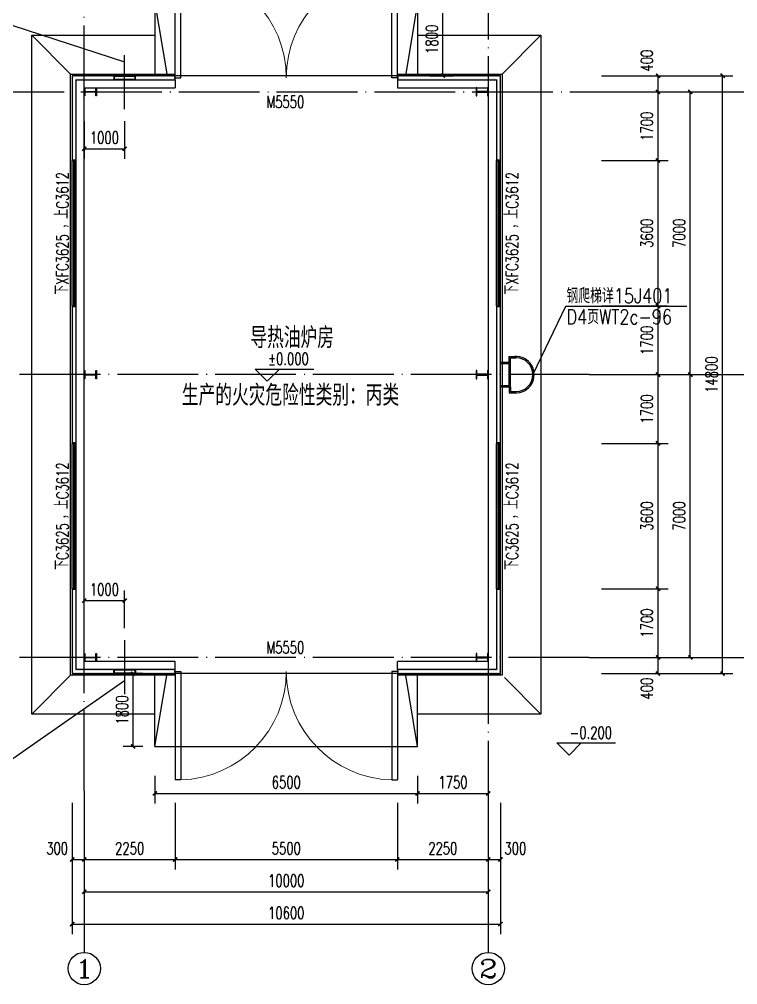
# Model space of a CAD drawing. Extents: x 4678611 to 4812712, y -485691 to -238224.
# Drawn here: x 4721558 to 4739337, y -397832 to -373936 of the extents above; entities that cross this region are included whole.
import ezdxf
from ezdxf.enums import TextEntityAlignment as Align

# ---------------------------------------------------------------- set-up
doc = ezdxf.new("R2010")
doc.units = 0
doc.header["$LTSCALE"] = 1000
doc.header["$MEASUREMENT"] = 0
doc.linetypes.add('DOTE', pattern=[2.42, 2, -0.2, 0.02, -0.2])
doc.layers.get('0').update_dxf_attribs({"linetype": 'CONTINUOUS'})
doc.layers.get('Defpoints').update_dxf_attribs({"linetype": 'CONTINUOUS'})
doc.layers.add('_0', color=7, linetype='CONTINUOUS', lineweight=25)
for name, color, linetype in [('AXIS', 3, 'CONTINUOUS'), ('AXIS_TEXT', 7, 'CONTINUOUS'), ('DIM_ELEV', 3, 'CONTINUOUS'), ('DOTE', 252, 'CONTINUOUS'), ('Prof', 2, 'CONTINUOUS'), ('PUB_DIM', 3, 'CONTINUOUS'), ('PUB_TEXT', 7, 'CONTINUOUS'), ('PUB_WALL', 9, 'CONTINUOUS'), ('STAIR', 5, 'CONTINUOUS'), ('WALL-MOVE', 6, 'CONTINUOUS'), ('WINDOW', 4, 'CONTINUOUS'), ('WINDOW_TEXT', 7, 'CONTINUOUS')]:
    doc.layers.add(name, color=color, linetype=linetype)
doc.styles.add('_HZTXT', font='txt.shx', dxfattribs={"width": 0.8, "bigfont": 'HZTXT.shx'})
doc.styles.add('_TCH_AXIS', font='COMPLEX', dxfattribs={"bigfont": 'GBCBIG'})
doc.styles.add('_TCH_DIM', font='SIMPLEX', dxfattribs={"bigfont": 'GBCBIG'})
doc.styles.add('_TCH_DIM_T3', font='SIMPLEX', dxfattribs={"width": 0.705882, "bigfont": 'GBCBIG'})
doc.styles.add('_TCH_WINDOW', font='SIMPLEX', dxfattribs={"height": 3.5, "bigfont": 'GBCBIG'})
doc.styles.add('COMPLEX', font='COMPLEX')
doc.dimstyles.new('_TCH_ARCH&&100', dxfattribs={"dimtxt": 297.5, "dimasz": 100, "dimexe": 250, "dimexo": 300, "dimgap": 126.25, "dimtad": 1, "dimdec": 0, "dimzin": 0, "dimdsep": 46, "dimtxsty": '_TCH_DIM_T3', "dimblk": 'ARCHTICK', "dimcen": 0.09, "dimclrt": 7, "dimazin": 2, "dimtfac": 1, "dimtdec": 0, "dimtix": 1, "dimtmove": 2, "dimatfit": 3, "dimfxl": 0, "dimtolj": 1, "dimtzin": 0, "dimarcsym": 0})

# ---------------------------------------------------------------- blocks, each defined once
blk = doc.blocks.new('_ArchTick')
at = {"color": 0, "linetype": 'ByBlock', "const_width": 0.4}
blk.add_lwpolyline([(-0.5, -0.5), (0.5, 0.5)], dxfattribs=at)
blk = doc.blocks.new('*D24')
at = {"layer": 'Defpoints', "color": 0}
for p in [(4724165, -388324), (4723165, -389306), (4724165, -389306)]:
    blk.add_point(p, dxfattribs=at)
at = {"layer": 'PUB_DIM', "color": 0, "lineweight": -2}
for p, q in [((4723165, -389006), (4723165, -388074)), ((4724165, -389006), (4724165, -388074)), ((4723165, -388324), (4724165, -388324))]:
    blk.add_line(p, q, dxfattribs=at)
at = {"layer": 'PUB_DIM', "color": 0, "lineweight": -2, "xscale": 100, "yscale": 100, "zscale": 100, "rotation": 180}
blk.add_blockref('_ArchTick', (4723165, -388324), dxfattribs=at)
at = {"layer": 'PUB_DIM', "color": 0, "lineweight": -2, "xscale": 100, "yscale": 100, "zscale": 100}
blk.add_blockref('_ArchTick', (4724165, -388324), dxfattribs=at)
at = {"layer": 'PUB_DIM', "color": 7, "insert": (4723665, -388049), "char_height": 297.5, "attachment_point": 5, "style": '_TCH_DIM_T3'}
blk.add_mtext('\\A1;1000', dxfattribs=at)
blk = doc.blocks.new('*D25')
at = {"layer": 'Defpoints', "color": 0}
for p in [(4723165, -376158), (4724165, -376158), (4724165, -377140)]:
    blk.add_point(p, dxfattribs=at)
at = {"layer": 'PUB_DIM', "color": 0, "lineweight": -2}
for p, q in [((4723165, -376458), (4723165, -377390)), ((4724165, -376458), (4724165, -377390)), ((4723165, -377140), (4724165, -377140))]:
    blk.add_line(p, q, dxfattribs=at)
at = {"layer": 'PUB_DIM', "color": 0, "lineweight": -2, "xscale": 100, "yscale": 100, "zscale": 100, "rotation": 180}
blk.add_blockref('_ArchTick', (4723165, -377140), dxfattribs=at)
at = {"layer": 'PUB_DIM', "color": 0, "lineweight": -2, "xscale": 100, "yscale": 100, "zscale": 100}
blk.add_blockref('_ArchTick', (4724165, -377140), dxfattribs=at)
at = {"layer": 'PUB_DIM', "color": 7, "insert": (4723665, -376865), "char_height": 297.5, "attachment_point": 5, "style": '_TCH_DIM_T3'}
blk.add_mtext('\\A1;1000', dxfattribs=at)
blk = doc.blocks.new('*D56')
at = {"layer": 'Defpoints', "color": 0}
for p in [(4724915, -392363), (4731415, -392363), (4731415, -393098)]:
    blk.add_point(p, dxfattribs=at)
at = {"layer": 'PUB_DIM', "color": 0, "lineweight": -2}
for p, q in [((4724915, -392663), (4724915, -393348)), ((4731415, -392663), (4731415, -393348)), ((4724915, -393098), (4731415, -393098))]:
    blk.add_line(p, q, dxfattribs=at)
at = {"layer": 'PUB_DIM', "color": 0, "lineweight": -2, "xscale": 100, "yscale": 100, "zscale": 100, "rotation": 180}
blk.add_blockref('_ArchTick', (4724915, -393098), dxfattribs=at)
at = {"layer": 'PUB_DIM', "color": 0, "lineweight": -2, "xscale": 100, "yscale": 100, "zscale": 100}
blk.add_blockref('_ArchTick', (4731415, -393098), dxfattribs=at)
at = {"layer": 'PUB_DIM', "color": 7, "insert": (4728165, -392823), "char_height": 297.5, "attachment_point": 5, "style": '_TCH_DIM_T3'}
blk.add_mtext('\\A1;6500', dxfattribs=at)
blk = doc.blocks.new('*D57')
at = {"layer": 'Defpoints', "color": 0}
for p in [(4731415, -392363), (4733165, -392363), (4733165, -393098)]:
    blk.add_point(p, dxfattribs=at)
at = {"layer": 'PUB_DIM', "color": 0, "lineweight": -2}
for p, q in [((4731415, -392663), (4731415, -393348)), ((4733165, -392663), (4733165, -393348)), ((4731415, -393098), (4733165, -393098))]:
    blk.add_line(p, q, dxfattribs=at)
at = {"layer": 'PUB_DIM', "color": 0, "lineweight": -2, "xscale": 100, "yscale": 100, "zscale": 100, "rotation": 180}
blk.add_blockref('_ArchTick', (4731415, -393098), dxfattribs=at)
at = {"layer": 'PUB_DIM', "color": 0, "lineweight": -2, "xscale": 100, "yscale": 100, "zscale": 100}
blk.add_blockref('_ArchTick', (4733165, -393098), dxfattribs=at)
at = {"layer": 'PUB_DIM', "color": 7, "insert": (4732290, -392823), "char_height": 297.5, "attachment_point": 5, "style": '_TCH_DIM_T3'}
blk.add_mtext('\\A1;1750', dxfattribs=at)
blk = doc.blocks.new('*D58')
at = {"layer": 'Defpoints', "color": 0}
for p in [(4724375, -390132), (4724915, -390132), (4724915, -391932)]:
    blk.add_point(p, dxfattribs=at)
at = {"layer": 'PUB_DIM', "color": 0, "lineweight": -2}
for p, q in [((4724615, -390132), (4724125, -390132)), ((4724375, -391932), (4724375, -390132)), ((4724615, -391932), (4724125, -391932))]:
    blk.add_line(p, q, dxfattribs=at)
at = {"layer": 'PUB_DIM', "color": 0, "lineweight": -2, "xscale": 100, "yscale": 100, "zscale": 100}
for p, rotation in [((4724375, -390132), 90), ((4724375, -391932), 270)]:
    blk.add_blockref('_ArchTick', p, dxfattribs=dict(at, rotation=rotation))
at = {"layer": 'PUB_DIM', "color": 7, "insert": (4724100, -391032), "char_height": 297.5, "attachment_point": 5, "rotation": 90, "style": '_TCH_DIM_T3'}
blk.add_mtext('\\A1;1800', dxfattribs=at)
blk = doc.blocks.new('*D61')
at = {"layer": 'Defpoints', "color": 0}
for p in [(4731415, -373532), (4732041, -373532), (4731415, -375332)]:
    blk.add_point(p, dxfattribs=at)
at = {"layer": 'PUB_DIM', "color": 0, "lineweight": -2}
for p, q in [((4731715, -373532), (4732291, -373532)), ((4732041, -375332), (4732041, -373532)), ((4731715, -375332), (4732291, -375332))]:
    blk.add_line(p, q, dxfattribs=at)
at = {"layer": 'PUB_DIM', "color": 0, "lineweight": -2, "xscale": 100, "yscale": 100, "zscale": 100}
for p, rotation in [((4732041, -373532), 90), ((4732041, -375332), 270)]:
    blk.add_blockref('_ArchTick', p, dxfattribs=dict(at, rotation=rotation))
at = {"layer": 'PUB_DIM', "color": 7, "insert": (4731766, -374432), "char_height": 297.5, "attachment_point": 5, "rotation": 90, "style": '_TCH_DIM_T3'}
blk.add_mtext('\\A1;1800', dxfattribs=at)
blk = doc.blocks.new('*D67')
at = {"layer": 'Defpoints', "color": 0}
for p in [(4733165, -393032), (4733465, -393032), (4733465, -394732)]:
    blk.add_point(p, dxfattribs=at)
at = {"layer": 'PUB_DIM', "color": 0, "lineweight": -2}
for p, q in [((4733165, -393332), (4733165, -394982)), ((4733465, -393332), (4733465, -394982)), ((4733165, -394732), (4733465, -394732))]:
    blk.add_line(p, q, dxfattribs=at)
at = {"layer": 'PUB_DIM', "color": 0, "lineweight": -2, "xscale": 100, "yscale": 100, "zscale": 100, "rotation": 180}
blk.add_blockref('_ArchTick', (4733165, -394732), dxfattribs=at)
at = {"layer": 'PUB_DIM', "color": 0, "lineweight": -2, "xscale": 100, "yscale": 100, "zscale": 100}
blk.add_blockref('_ArchTick', (4733465, -394732), dxfattribs=at)
at = {"layer": 'PUB_DIM', "color": 7, "insert": (4733835, -394457), "char_height": 297.5, "attachment_point": 5, "style": '_TCH_DIM_T3'}
blk.add_mtext('\\A1;300', dxfattribs=at)
blk = doc.blocks.new('*D68')
at = {"layer": 'Defpoints', "color": 0}
for p in [(4730915, -393032), (4733165, -393032), (4733165, -394732)]:
    blk.add_point(p, dxfattribs=at)
at = {"layer": 'PUB_DIM', "color": 0, "lineweight": -2}
for p, q in [((4730915, -393332), (4730915, -394982)), ((4733165, -393332), (4733165, -394982)), ((4730915, -394732), (4733165, -394732))]:
    blk.add_line(p, q, dxfattribs=at)
at = {"layer": 'PUB_DIM', "color": 0, "lineweight": -2, "xscale": 100, "yscale": 100, "zscale": 100, "rotation": 180}
blk.add_blockref('_ArchTick', (4730915, -394732), dxfattribs=at)
at = {"layer": 'PUB_DIM', "color": 0, "lineweight": -2, "xscale": 100, "yscale": 100, "zscale": 100}
blk.add_blockref('_ArchTick', (4733165, -394732), dxfattribs=at)
at = {"layer": 'PUB_DIM', "color": 7, "insert": (4732040, -394457), "char_height": 297.5, "attachment_point": 5, "style": '_TCH_DIM_T3'}
blk.add_mtext('\\A1;2250', dxfattribs=at)
blk = doc.blocks.new('*D69')
at = {"layer": 'Defpoints', "color": 0}
for p in [(4725415, -393032), (4730915, -393032), (4730915, -394732)]:
    blk.add_point(p, dxfattribs=at)
at = {"layer": 'PUB_DIM', "color": 0, "lineweight": -2}
for p, q in [((4725415, -393332), (4725415, -394982)), ((4730915, -393332), (4730915, -394982)), ((4725415, -394732), (4730915, -394732))]:
    blk.add_line(p, q, dxfattribs=at)
at = {"layer": 'PUB_DIM', "color": 0, "lineweight": -2, "xscale": 100, "yscale": 100, "zscale": 100, "rotation": 180}
blk.add_blockref('_ArchTick', (4725415, -394732), dxfattribs=at)
at = {"layer": 'PUB_DIM', "color": 0, "lineweight": -2, "xscale": 100, "yscale": 100, "zscale": 100}
blk.add_blockref('_ArchTick', (4730915, -394732), dxfattribs=at)
at = {"layer": 'PUB_DIM', "color": 7, "insert": (4728165, -394457), "char_height": 297.5, "attachment_point": 5, "style": '_TCH_DIM_T3'}
blk.add_mtext('\\A1;5500', dxfattribs=at)
blk = doc.blocks.new('*D70')
at = {"layer": 'Defpoints', "color": 0}
for p in [(4723165, -393032), (4725415, -393032), (4725415, -394732)]:
    blk.add_point(p, dxfattribs=at)
at = {"layer": 'PUB_DIM', "color": 0, "lineweight": -2}
for p, q in [((4723165, -393332), (4723165, -394982)), ((4725415, -393332), (4725415, -394982)), ((4723165, -394732), (4725415, -394732))]:
    blk.add_line(p, q, dxfattribs=at)
at = {"layer": 'PUB_DIM', "color": 0, "lineweight": -2, "xscale": 100, "yscale": 100, "zscale": 100, "rotation": 180}
blk.add_blockref('_ArchTick', (4723165, -394732), dxfattribs=at)
at = {"layer": 'PUB_DIM', "color": 0, "lineweight": -2, "xscale": 100, "yscale": 100, "zscale": 100}
blk.add_blockref('_ArchTick', (4725415, -394732), dxfattribs=at)
at = {"layer": 'PUB_DIM', "color": 7, "insert": (4724290, -394457), "char_height": 297.5, "attachment_point": 5, "style": '_TCH_DIM_T3'}
blk.add_mtext('\\A1;2250', dxfattribs=at)
blk = doc.blocks.new('*D71')
at = {"layer": 'Defpoints', "color": 0}
for p in [(4722865, -393032), (4723165, -393032), (4723165, -394732)]:
    blk.add_point(p, dxfattribs=at)
at = {"layer": 'PUB_DIM', "color": 0, "lineweight": -2}
for p, q in [((4722865, -393332), (4722865, -394982)), ((4723165, -393332), (4723165, -394982)), ((4722865, -394732), (4723165, -394732))]:
    blk.add_line(p, q, dxfattribs=at)
at = {"layer": 'PUB_DIM', "color": 0, "lineweight": -2, "xscale": 100, "yscale": 100, "zscale": 100, "rotation": 180}
blk.add_blockref('_ArchTick', (4722865, -394732), dxfattribs=at)
at = {"layer": 'PUB_DIM', "color": 0, "lineweight": -2, "xscale": 100, "yscale": 100, "zscale": 100}
blk.add_blockref('_ArchTick', (4723165, -394732), dxfattribs=at)
at = {"layer": 'PUB_DIM', "color": 7, "insert": (4722495, -394457), "char_height": 297.5, "attachment_point": 5, "style": '_TCH_DIM_T3'}
blk.add_mtext('\\A1;300', dxfattribs=at)
blk = doc.blocks.new('*D72')
at = {"layer": 'Defpoints', "color": 0}
for p in [(4735665, -389732), (4737365, -389732), (4735665, -390132)]:
    blk.add_point(p, dxfattribs=at)
at = {"layer": 'PUB_DIM', "color": 0, "lineweight": -2}
for p, q in [((4735965, -389732), (4737615, -389732)), ((4737365, -390132), (4737365, -389732)), ((4735965, -390132), (4737615, -390132))]:
    blk.add_line(p, q, dxfattribs=at)
at = {"layer": 'PUB_DIM', "color": 0, "lineweight": -2, "xscale": 100, "yscale": 100, "zscale": 100}
for p, rotation in [((4737365, -389732), 90), ((4737365, -390132), 270)]:
    blk.add_blockref('_ArchTick', p, dxfattribs=dict(at, rotation=rotation))
at = {"layer": 'PUB_DIM', "color": 7, "insert": (4737090, -390502), "char_height": 297.5, "attachment_point": 5, "rotation": 90, "style": '_TCH_DIM_T3'}
blk.add_mtext('\\A1;400', dxfattribs=at)
blk = doc.blocks.new('*D73')
at = {"layer": 'Defpoints', "color": 0}
for p in [(4735665, -388032), (4737365, -388032), (4735665, -389732)]:
    blk.add_point(p, dxfattribs=at)
at = {"layer": 'PUB_DIM', "color": 0, "lineweight": -2}
for p, q in [((4735965, -388032), (4737615, -388032)), ((4737365, -389732), (4737365, -388032)), ((4735965, -389732), (4737615, -389732))]:
    blk.add_line(p, q, dxfattribs=at)
at = {"layer": 'PUB_DIM', "color": 0, "lineweight": -2, "xscale": 100, "yscale": 100, "zscale": 100}
for p, rotation in [((4737365, -388032), 90), ((4737365, -389732), 270)]:
    blk.add_blockref('_ArchTick', p, dxfattribs=dict(at, rotation=rotation))
at = {"layer": 'PUB_DIM', "color": 7, "insert": (4737090, -388882), "char_height": 297.5, "attachment_point": 5, "rotation": 90, "style": '_TCH_DIM_T3'}
blk.add_mtext('\\A1;1700', dxfattribs=at)
blk = doc.blocks.new('*D74')
at = {"layer": 'Defpoints', "color": 0}
for p in [(4735665, -384432), (4737365, -384432), (4735665, -388032)]:
    blk.add_point(p, dxfattribs=at)
at = {"layer": 'PUB_DIM', "color": 0, "lineweight": -2}
for p, q in [((4735965, -384432), (4737615, -384432)), ((4737365, -388032), (4737365, -384432)), ((4735965, -388032), (4737615, -388032))]:
    blk.add_line(p, q, dxfattribs=at)
at = {"layer": 'PUB_DIM', "color": 0, "lineweight": -2, "xscale": 100, "yscale": 100, "zscale": 100}
for p, rotation in [((4737365, -384432), 90), ((4737365, -388032), 270)]:
    blk.add_blockref('_ArchTick', p, dxfattribs=dict(at, rotation=rotation))
at = {"layer": 'PUB_DIM', "color": 7, "insert": (4737090, -386232), "char_height": 297.5, "attachment_point": 5, "rotation": 90, "style": '_TCH_DIM_T3'}
blk.add_mtext('\\A1;3600', dxfattribs=at)
blk = doc.blocks.new('*D75')
at = {"layer": 'Defpoints', "color": 0}
for p in [(4735665, -382732), (4737365, -382732), (4735665, -384432)]:
    blk.add_point(p, dxfattribs=at)
at = {"layer": 'PUB_DIM', "color": 0, "lineweight": -2}
for p, q in [((4735965, -382732), (4737615, -382732)), ((4737365, -384432), (4737365, -382732)), ((4735965, -384432), (4737615, -384432))]:
    blk.add_line(p, q, dxfattribs=at)
at = {"layer": 'PUB_DIM', "color": 0, "lineweight": -2, "xscale": 100, "yscale": 100, "zscale": 100}
for p, rotation in [((4737365, -382732), 90), ((4737365, -384432), 270)]:
    blk.add_blockref('_ArchTick', p, dxfattribs=dict(at, rotation=rotation))
at = {"layer": 'PUB_DIM', "color": 7, "insert": (4737090, -383582), "char_height": 297.5, "attachment_point": 5, "rotation": 90, "style": '_TCH_DIM_T3'}
blk.add_mtext('\\A1;1700', dxfattribs=at)
blk = doc.blocks.new('*D76')
at = {"layer": 'Defpoints', "color": 0}
for p in [(4735665, -381032), (4737365, -381032), (4735665, -382732)]:
    blk.add_point(p, dxfattribs=at)
at = {"layer": 'PUB_DIM', "color": 0, "lineweight": -2}
for p, q in [((4735965, -381032), (4737615, -381032)), ((4737365, -382732), (4737365, -381032)), ((4735965, -382732), (4737615, -382732))]:
    blk.add_line(p, q, dxfattribs=at)
at = {"layer": 'PUB_DIM', "color": 0, "lineweight": -2, "xscale": 100, "yscale": 100, "zscale": 100}
for p, rotation in [((4737365, -381032), 90), ((4737365, -382732), 270)]:
    blk.add_blockref('_ArchTick', p, dxfattribs=dict(at, rotation=rotation))
at = {"layer": 'PUB_DIM', "color": 7, "insert": (4737090, -381882), "char_height": 297.5, "attachment_point": 5, "rotation": 90, "style": '_TCH_DIM_T3'}
blk.add_mtext('\\A1;1700', dxfattribs=at)
blk = doc.blocks.new('*D77')
at = {"layer": 'Defpoints', "color": 0}
for p in [(4735665, -377432), (4737365, -377432), (4735665, -381032)]:
    blk.add_point(p, dxfattribs=at)
at = {"layer": 'PUB_DIM', "color": 0, "lineweight": -2}
for p, q in [((4735965, -377432), (4737615, -377432)), ((4737365, -381032), (4737365, -377432)), ((4735965, -381032), (4737615, -381032))]:
    blk.add_line(p, q, dxfattribs=at)
at = {"layer": 'PUB_DIM', "color": 0, "lineweight": -2, "xscale": 100, "yscale": 100, "zscale": 100}
for p, rotation in [((4737365, -377432), 90), ((4737365, -381032), 270)]:
    blk.add_blockref('_ArchTick', p, dxfattribs=dict(at, rotation=rotation))
at = {"layer": 'PUB_DIM', "color": 7, "insert": (4737090, -379232), "char_height": 297.5, "attachment_point": 5, "rotation": 90, "style": '_TCH_DIM_T3'}
blk.add_mtext('\\A1;3600', dxfattribs=at)
blk = doc.blocks.new('*D78')
at = {"layer": 'Defpoints', "color": 0}
for p in [(4735665, -375732), (4737365, -375732), (4735665, -377432)]:
    blk.add_point(p, dxfattribs=at)
at = {"layer": 'PUB_DIM', "color": 0, "lineweight": -2}
for p, q in [((4735965, -375732), (4737615, -375732)), ((4737365, -377432), (4737365, -375732)), ((4735965, -377432), (4737615, -377432))]:
    blk.add_line(p, q, dxfattribs=at)
at = {"layer": 'PUB_DIM', "color": 0, "lineweight": -2, "xscale": 100, "yscale": 100, "zscale": 100}
for p, rotation in [((4737365, -375732), 90), ((4737365, -377432), 270)]:
    blk.add_blockref('_ArchTick', p, dxfattribs=dict(at, rotation=rotation))
at = {"layer": 'PUB_DIM', "color": 7, "insert": (4737090, -376582), "char_height": 297.5, "attachment_point": 5, "rotation": 90, "style": '_TCH_DIM_T3'}
blk.add_mtext('\\A1;1700', dxfattribs=at)
blk = doc.blocks.new('*D79')
at = {"layer": 'Defpoints', "color": 0}
for p in [(4735665, -375332), (4737365, -375332), (4735665, -375732)]:
    blk.add_point(p, dxfattribs=at)
at = {"layer": 'PUB_DIM', "color": 0, "lineweight": -2}
for p, q in [((4735965, -375332), (4737615, -375332)), ((4737365, -375732), (4737365, -375332)), ((4735965, -375732), (4737615, -375732))]:
    blk.add_line(p, q, dxfattribs=at)
at = {"layer": 'PUB_DIM', "color": 0, "lineweight": -2, "xscale": 100, "yscale": 100, "zscale": 100}
for p, rotation in [((4737365, -375332), 90), ((4737365, -375732), 270)]:
    blk.add_blockref('_ArchTick', p, dxfattribs=dict(at, rotation=rotation))
at = {"layer": 'PUB_DIM', "color": 7, "insert": (4737090, -374962), "char_height": 297.5, "attachment_point": 5, "rotation": 90, "style": '_TCH_DIM_T3'}
blk.add_mtext('\\A1;400', dxfattribs=at)
blk = doc.blocks.new('$DorLib2D$00000002')
for p, q in [((-0.5, 0), (-0.5, 0.4875)), ((-0.475, 0.4875), (-0.5, 0.4875)), ((-0.475, 0), (-0.475, 0.4875)), ((0.475, 0), (0.475, 0.4875)), ((0.475, 0.4875), (0.5, 0.4875)), ((0.5, 0), (0.5, 0.4875)), ((-0.5, 0), (-0.475, 0)), ((0.5, 0), (0.475, 0))]:
    blk.add_line(p, q)
at = {"lineweight": 13}
for centre, start, end in [((-0.4875, 0), 0, 88.5307), ((0.4875, 0), 91.4693, 180)]:
    blk.add_arc(centre, 0.4875, start, end, dxfattribs=at)
blk = doc.blocks.new('$TCHSYS$WIN2D')
for p, q in [((-0.5, 0.5), (0.5, 0.5)), ((-0.5, 0.5), (-0.5, -0.5)), ((0.5, 0.5), (0.5, -0.5)), ((0.5, 0.1667), (-0.5, 0.1667)), ((0.5, -0.1667), (-0.5, -0.1667)), ((-0.5, -0.5), (0.5, -0.5))]:
    blk.add_line(p, q)
blk = doc.blocks.new('*D210')
at = {"layer": 'AXIS', "color": 0, "lineweight": -2}
for p, q in [((4735965, -382732), (4738415, -382732)), ((4738165, -389732), (4738165, -382732)), ((4735965, -389732), (4738415, -389732))]:
    blk.add_line(p, q, dxfattribs=at)
at = {"layer": 'Defpoints', "color": 0}
for p in [(4735665, -382732), (4738165, -382732), (4735665, -389732)]:
    blk.add_point(p, dxfattribs=at)
at = {"layer": 'AXIS', "color": 0, "lineweight": -2, "xscale": 100, "yscale": 100, "zscale": 100}
for p, rotation in [((4738165, -382732), 90), ((4738165, -389732), 270)]:
    blk.add_blockref('_ArchTick', p, dxfattribs=dict(at, rotation=rotation))
at = {"layer": 'AXIS', "color": 7, "insert": (4737890, -386232), "char_height": 297.5, "attachment_point": 5, "rotation": 90, "style": '_TCH_DIM_T3'}
blk.add_mtext('\\A1;7000', dxfattribs=at)
blk = doc.blocks.new('*D211')
at = {"layer": 'AXIS', "color": 0, "lineweight": -2}
for p, q in [((4735965, -375732), (4738415, -375732)), ((4738165, -382732), (4738165, -375732)), ((4735965, -382732), (4738415, -382732))]:
    blk.add_line(p, q, dxfattribs=at)
at = {"layer": 'Defpoints', "color": 0}
for p in [(4735665, -375732), (4738165, -375732), (4735665, -382732)]:
    blk.add_point(p, dxfattribs=at)
at = {"layer": 'AXIS', "color": 0, "lineweight": -2, "xscale": 100, "yscale": 100, "zscale": 100}
for p, rotation in [((4738165, -375732), 90), ((4738165, -382732), 270)]:
    blk.add_blockref('_ArchTick', p, dxfattribs=dict(at, rotation=rotation))
at = {"layer": 'AXIS', "color": 7, "insert": (4737890, -379232), "char_height": 297.5, "attachment_point": 5, "rotation": 90, "style": '_TCH_DIM_T3'}
blk.add_mtext('\\A1;7000', dxfattribs=at)
blk = doc.blocks.new('*D212')
at = {"layer": 'AXIS', "color": 0, "lineweight": -2}
for p, q in [((4735965, -375332), (4739215, -375332)), ((4738965, -390132), (4738965, -375332)), ((4735965, -390132), (4739215, -390132))]:
    blk.add_line(p, q, dxfattribs=at)
at = {"layer": 'Defpoints', "color": 0}
for p in [(4735665, -375332), (4738965, -375332), (4735665, -390132)]:
    blk.add_point(p, dxfattribs=at)
at = {"layer": 'AXIS', "color": 0, "lineweight": -2, "xscale": 100, "yscale": 100, "zscale": 100}
for p, rotation in [((4738965, -375332), 90), ((4738965, -390132), 270)]:
    blk.add_blockref('_ArchTick', p, dxfattribs=dict(at, rotation=rotation))
at = {"layer": 'AXIS', "color": 7, "insert": (4738690, -382732), "char_height": 297.5, "attachment_point": 5, "rotation": 90, "style": '_TCH_DIM_T3'}
blk.add_mtext('\\A1;14800', dxfattribs=at)
blk = doc.blocks.new('*D215')
at = {"layer": 'AXIS', "color": 0, "lineweight": -2}
for p, q in [((4723165, -393332), (4723165, -395782)), ((4733165, -393332), (4733165, -395782)), ((4723165, -395532), (4733165, -395532))]:
    blk.add_line(p, q, dxfattribs=at)
at = {"layer": 'Defpoints', "color": 0}
for p in [(4723165, -393032), (4733165, -393032), (4733165, -395532)]:
    blk.add_point(p, dxfattribs=at)
at = {"layer": 'AXIS', "color": 0, "lineweight": -2, "xscale": 100, "yscale": 100, "zscale": 100, "rotation": 180}
blk.add_blockref('_ArchTick', (4723165, -395532), dxfattribs=at)
at = {"layer": 'AXIS', "color": 0, "lineweight": -2, "xscale": 100, "yscale": 100, "zscale": 100}
blk.add_blockref('_ArchTick', (4733165, -395532), dxfattribs=at)
at = {"layer": 'AXIS', "color": 7, "insert": (4728165, -395257), "char_height": 297.5, "attachment_point": 5, "style": '_TCH_DIM_T3'}
blk.add_mtext('\\A1;10000', dxfattribs=at)
blk = doc.blocks.new('*D216')
at = {"layer": 'AXIS', "color": 0, "lineweight": -2}
for p, q in [((4722865, -393332), (4722865, -396582)), ((4733465, -393332), (4733465, -396582)), ((4722865, -396332), (4733465, -396332))]:
    blk.add_line(p, q, dxfattribs=at)
at = {"layer": 'Defpoints', "color": 0}
for p in [(4722865, -393032), (4733465, -393032), (4733465, -396332)]:
    blk.add_point(p, dxfattribs=at)
at = {"layer": 'AXIS', "color": 0, "lineweight": -2, "xscale": 100, "yscale": 100, "zscale": 100, "rotation": 180}
blk.add_blockref('_ArchTick', (4722865, -396332), dxfattribs=at)
at = {"layer": 'AXIS', "color": 0, "lineweight": -2, "xscale": 100, "yscale": 100, "zscale": 100}
blk.add_blockref('_ArchTick', (4733465, -396332), dxfattribs=at)
at = {"layer": 'AXIS', "color": 7, "insert": (4728165, -396057), "char_height": 297.5, "attachment_point": 5, "style": '_TCH_DIM_T3'}
blk.add_mtext('\\A1;10600', dxfattribs=at)
blk = doc.blocks.new('_AXISO')
blk.add_circle((0, 0), 0.5)
at = {"layer": 'AXIS_TEXT', "style": 'COMPLEX', "width": 1.041667}
blk.add_attdef('A', text='', height=0.56, dxfattribs=at).set_placement((-0.25, -0.28), (0.25, -0.28), align=Align.FIT)

msp = doc.modelspace()

# ---------------------------------------------------------------- hatches: boundary and pattern name
at = {"layer": 'Prof', "linetype": 'ByBlock'}
for points in [[(4723448.7, -375722.1), (4723448.7, -375632.1), (4723464.7, -375632.1), (4723464.7, -375832.1), (4723448.7, -375832.1), (4723448.7, -375742.1), (4723180.7, -375742.1), (4723180.7, -375832.1), (4723164.7, -375832.1), (4723164.7, -375632.1), (4723180.7, -375632.1), (4723180.7, -375722.1)], [(4732880.7, -375722.1), (4732880.7, -375632.1), (4732864.7, -375632.1), (4732864.7, -375832.1), (4732880.7, -375832.1), (4732880.7, -375742.1), (4733148.7, -375742.1), (4733148.7, -375832.1), (4733164.7, -375832.1), (4733164.7, -375632.1), (4733148.7, -375632.1), (4733148.7, -375722.1)], [(4723448.7, -382722.1), (4723448.7, -382632.1), (4723464.7, -382632.1), (4723464.7, -382832.1), (4723448.7, -382832.1), (4723448.7, -382742.1), (4723180.7, -382742.1), (4723180.7, -382832.1), (4723164.7, -382832.1), (4723164.7, -382632.1), (4723180.7, -382632.1), (4723180.7, -382722.1)], [(4732880.7, -382722.1), (4732880.7, -382632.1), (4732864.7, -382632.1), (4732864.7, -382832.1), (4732880.7, -382832.1), (4732880.7, -382742.1), (4733148.7, -382742.1), (4733148.7, -382832.1), (4733164.7, -382832.1), (4733164.7, -382632.1), (4733148.7, -382632.1), (4733148.7, -382722.1)], [(4723448.7, -389722.1), (4723448.7, -389632.1), (4723464.7, -389632.1), (4723464.7, -389832.1), (4723448.7, -389832.1), (4723448.7, -389742.1), (4723180.7, -389742.1), (4723180.7, -389832.1), (4723164.7, -389832.1), (4723164.7, -389632.1), (4723180.7, -389632.1), (4723180.7, -389722.1)], [(4732880.7, -389722.1), (4732880.7, -389632.1), (4732864.7, -389632.1), (4732864.7, -389832.1), (4732880.7, -389832.1), (4732880.7, -389742.1), (4733148.7, -389742.1), (4733148.7, -389832.1), (4733164.7, -389832.1), (4733164.7, -389632.1), (4733148.7, -389632.1), (4733148.7, -389722.1)]]:
    msp.add_hatch(color=256, dxfattribs=at).paths.add_polyline_path(points)
at = {"layer": 'PUB_WALL'}
for points in [[(4722864.7, -375332.1), (4722864.7, -377432.1), (4722894.7, -377402.1), (4722894.7, -375362.1)], [(4725414.7, -375332.1), (4722864.7, -375332.1), (4722894.7, -375362.1), (4725384.7, -375362.1)], [(4722964.7, -377432.1), (4722964.7, -375432.1), (4722934.7, -375402.1), (4722934.7, -377402.1)], [(4722964.7, -375432.1), (4725414.7, -375432.1), (4725384.7, -375402.1), (4722934.7, -375402.1)], [(4725414.7, -375432.1), (4725414.7, -375332.1), (4725384.7, -375362.1), (4725384.7, -375402.1)], [(4733464.7, -375332.1), (4730914.7, -375332.1), (4730944.7, -375362.1), (4733434.7, -375362.1)], [(4730914.7, -375332.1), (4730914.7, -375432.1), (4730944.7, -375402.1), (4730944.7, -375362.1)], [(4730914.7, -375432.1), (4733364.7, -375432.1), (4733394.7, -375402.1), (4730944.7, -375402.1)], [(4733364.7, -375432.1), (4733364.7, -377432.1), (4733394.7, -377402.1), (4733394.7, -375402.1)], [(4733464.7, -377432.1), (4733464.7, -375332.1), (4733434.7, -375362.1), (4733434.7, -377402.1)], [(4722864.7, -377432.1), (4722964.7, -377432.1), (4722934.7, -377402.1), (4722894.7, -377402.1)], [(4733364.7, -377432.1), (4733464.7, -377432.1), (4733434.7, -377402.1), (4733394.7, -377402.1)], [(4722964.7, -381032.1), (4722864.7, -381032.1), (4722894.7, -381062.1), (4722934.7, -381062.1)], [(4722864.7, -381032.1), (4722864.7, -384432.1), (4722894.7, -384402.1), (4722894.7, -381062.1)], [(4722964.7, -384432.1), (4722964.7, -381032.1), (4722934.7, -381062.1), (4722934.7, -384402.1)], [(4733464.7, -381032.1), (4733364.7, -381032.1), (4733394.7, -381062.1), (4733434.7, -381062.1)], [(4733364.7, -381032.1), (4733364.7, -384432.1), (4733394.7, -384402.1), (4733394.7, -381062.1)], [(4733464.7, -384432.1), (4733464.7, -381032.1), (4733434.7, -381062.1), (4733434.7, -384402.1)], [(4722864.7, -384432.1), (4722964.7, -384432.1), (4722934.7, -384402.1), (4722894.7, -384402.1)], [(4733364.7, -384432.1), (4733464.7, -384432.1), (4733434.7, -384402.1), (4733394.7, -384402.1)], [(4722964.7, -388032.1), (4722864.7, -388032.1), (4722894.7, -388062.1), (4722934.7, -388062.1)], [(4722864.7, -388032.1), (4722864.7, -390132.1), (4722894.7, -390102.1), (4722894.7, -388062.1)], [(4722964.7, -390032.1), (4722964.7, -388032.1), (4722934.7, -388062.1), (4722934.7, -390062.1)], [(4733464.7, -388032.1), (4733364.7, -388032.1), (4733394.7, -388062.1), (4733434.7, -388062.1)], [(4733364.7, -388032.1), (4733364.7, -390032.1), (4733394.7, -390062.1), (4733394.7, -388062.1)], [(4733464.7, -390132.1), (4733464.7, -388032.1), (4733434.7, -388062.1), (4733434.7, -390102.1)], [(4722864.7, -390132.1), (4725414.7, -390132.1), (4725384.7, -390102.1), (4722894.7, -390102.1)], [(4725414.7, -390032.1), (4722964.7, -390032.1), (4722934.7, -390062.1), (4725384.7, -390062.1)], [(4725414.7, -390132.1), (4725414.7, -390032.1), (4725384.7, -390062.1), (4725384.7, -390102.1)], [(4733364.7, -390032.1), (4730914.7, -390032.1), (4730944.7, -390062.1), (4733394.7, -390062.1)], [(4730914.7, -390032.1), (4730914.7, -390132.1), (4730944.7, -390102.1), (4730944.7, -390062.1)], [(4730914.7, -390132.1), (4733464.7, -390132.1), (4733434.7, -390102.1), (4730944.7, -390102.1)]]:
    msp.add_hatch(color=256, dxfattribs=at).paths.add_polyline_path(points)

# ---------------------------------------------------------------- linework, layer by layer
for p, q in [((4733684.7, -382432.1), (4733684.7, -382283.1)), ((4733684.7, -382283.1), (4733864.7, -382283.1)), ((4733714.7, -382432.1), (4733714.7, -382312.1)), ((4733714.7, -382312.1), (4733849.9, -382312.1)), ((4733684.7, -383032.1), (4733684.7, -383181)), ((4733714.7, -383032.1), (4733714.7, -383152.1)), ((4733684.7, -383181), (4733864.7, -383181)), ((4733714.7, -383152.1), (4733849.9, -383152.1))]:
    msp.add_line(p, q)
at = {"color": 0, "const_width": 30}
for points in [[(4724419.7, -375347.1), (4723909.7, -375347.1), (4723909.7, -375417.1), (4724419.7, -375417.1)], [(4724419.7, -390117.1), (4723909.7, -390117.1), (4723909.7, -390047.1), (4724419.7, -390047.1)]]:
    msp.add_lwpolyline(points, close=True, dxfattribs=at)
at = {"color": 0}
for points in [[(4724434.7, -375332.1), (4723894.7, -375332.1), (4723894.7, -375432.1), (4724434.7, -375432.1), (4724434.7, -375332.1)], [(4724434.7, -390132.1), (4723894.7, -390132.1), (4723894.7, -390032.1), (4724434.7, -390032.1), (4724434.7, -390132.1)]]:
    msp.add_lwpolyline(points, dxfattribs=at)
for points in [[(4733464.7, -383032.1), (4733714.7, -383032.1), (4733714.7, -382432.1), (4733464.7, -382432.1)], [(4733464.7, -383002.1), (4733684.7, -383002.1), (4733684.7, -382462.1), (4733464.7, -382462.1)]]:
    msp.add_lwpolyline(points)
for radius, start, end in [(450, 266.17745, 93.82255), (420, 270, 90)]:
    msp.add_arc((4733849.9, -382732.1), radius, start, end)
at = {"layer": '_0', "color": 0}
for p, q in [((4725414.7, -375332.1), (4725414.7, -375292.1)), ((4730914.7, -375332.1), (4730914.7, -375232.1)), ((4725414.7, -375432.1), (4725414.7, -375632.1)), ((4730914.7, -375432.1), (4730914.7, -375632.1)), ((4725414.7, -390032.1), (4725414.7, -389832.1)), ((4730914.7, -390032.1), (4730914.7, -389832.1)), ((4725414.7, -390132.1), (4725414.7, -390172.1)), ((4730914.7, -390132.1), (4730914.7, -390232.1))]:
    msp.add_line(p, q, dxfattribs=at)
for points in [[(4725414.7, -390172.1), (4722824.7, -390172.1), (4722824.7, -375292.1), (4725414.7, -375292.1)], [(4730914.7, -375292.1), (4733504.7, -375292.1), (4733504.7, -390172.1), (4730914.7, -390172.1)], [(4725414.7, -389832.1), (4723164.7, -389832.1), (4723164.7, -375632.1), (4725414.7, -375632.1)], [(4730914.7, -375632.1), (4733164.7, -375632.1), (4733164.7, -389832.1), (4730914.7, -389832.1)]]:
    msp.add_lwpolyline(points, dxfattribs=at)
at = {"layer": 'AXIS', "color": 0}
for p, q in [((4735664.7, -375732.1), (4739664.7, -375732.1)), ((4735664.7, -382732.1), (4739664.7, -382732.1)), ((4735664.7, -389732.1), (4739664.7, -389732.1)), ((4723164.7, -393032.1), (4723164.7, -397032.1)), ((4733164.7, -393032.1), (4733164.7, -397032.1))]:
    msp.add_line(p, q, dxfattribs=at)
at = {"layer": 'DIM_ELEV'}
for p, q in [((4727695, -382893.3), (4727395, -382593.3)), ((4727395, -382593.3), (4728845, -382593.3)), ((4727695, -382893.3), (4727995, -382593.3)), ((4735163.3, -392148.5), (4734863.3, -391848.5)), ((4734863.3, -391848.5), (4736313.3, -391848.5)), ((4735163.3, -392148.5), (4735463.3, -391848.5))]:
    msp.add_line(p, q, dxfattribs=at)
at = {"layer": 'DOTE', "linetype": 'DOTE'}
for p, q in [((4723164.7, -393032.1), (4723164.7, -372432.1)), ((4733164.7, -372432.1), (4733164.7, -393032.1)), ((4724164.7, -376157.9), (4724164.7, -374824.2)), ((4720664.7, -375732.1), (4735664.7, -375732.1)), ((4735664.7, -382732.1), (4720664.7, -382732.1)), ((4724164.7, -389306.2), (4724164.7, -390639.9)), ((4735664.7, -389732.1), (4720664.7, -389732.1))]:
    msp.add_line(p, q, dxfattribs=at)
at = {"layer": 'Prof', "linetype": 'ByBlock'}
for points in [[(4723164.7, -375832.1), (4723164.7, -375632.1), (4723180.7, -375632.1), (4723180.7, -375722.1), (4723448.7, -375722.1), (4723448.7, -375632.1), (4723464.7, -375632.1), (4723464.7, -375832.1), (4723448.7, -375832.1), (4723448.7, -375742.1), (4723180.7, -375742.1), (4723180.7, -375832.1)], [(4733164.7, -375832.1), (4733164.7, -375632.1), (4733148.7, -375632.1), (4733148.7, -375722.1), (4732880.7, -375722.1), (4732880.7, -375632.1), (4732864.7, -375632.1), (4732864.7, -375832.1), (4732880.7, -375832.1), (4732880.7, -375742.1), (4733148.7, -375742.1), (4733148.7, -375832.1)], [(4723164.7, -382832.1), (4723164.7, -382632.1), (4723180.7, -382632.1), (4723180.7, -382722.1), (4723448.7, -382722.1), (4723448.7, -382632.1), (4723464.7, -382632.1), (4723464.7, -382832.1), (4723448.7, -382832.1), (4723448.7, -382742.1), (4723180.7, -382742.1), (4723180.7, -382832.1)], [(4733164.7, -382832.1), (4733164.7, -382632.1), (4733148.7, -382632.1), (4733148.7, -382722.1), (4732880.7, -382722.1), (4732880.7, -382632.1), (4732864.7, -382632.1), (4732864.7, -382832.1), (4732880.7, -382832.1), (4732880.7, -382742.1), (4733148.7, -382742.1), (4733148.7, -382832.1)], [(4723164.7, -389832.1), (4723164.7, -389632.1), (4723180.7, -389632.1), (4723180.7, -389722.1), (4723448.7, -389722.1), (4723448.7, -389632.1), (4723464.7, -389632.1), (4723464.7, -389832.1), (4723448.7, -389832.1), (4723448.7, -389742.1), (4723180.7, -389742.1), (4723180.7, -389832.1)], [(4733164.7, -389832.1), (4733164.7, -389632.1), (4733148.7, -389632.1), (4733148.7, -389722.1), (4732880.7, -389722.1), (4732880.7, -389632.1), (4732864.7, -389632.1), (4732864.7, -389832.1), (4732880.7, -389832.1), (4732880.7, -389742.1), (4733148.7, -389742.1), (4733148.7, -389832.1)]]:
    msp.add_lwpolyline(points, close=True, dxfattribs=at)
at = {"layer": 'PUB_DIM'}
for p, q in [((4721031.2, -373976.1), (4724164.7, -374985.4)), ((4735072.2, -381045.2), (4734269.9, -382732.1)), ((4721031.2, -392480.9), (4724164.7, -390300.9))]:
    msp.add_line(p, q, dxfattribs=at)
msp.add_lwpolyline([(4738079.1, -381045.2), (4735072.2, -381045.2), (4735072.2, -381045.2)], dxfattribs=at)
at = {"layer": 'STAIR'}
for p, q in [((4724914.7, -373532.1), (4724914.7, -375332.1)), ((4724914.7, -373532.1), (4725214.7, -375332.1)), ((4731414.7, -373532.1), (4731114.7, -375332.1)), ((4731414.7, -373532.1), (4731414.7, -375332.1)), ((4722824.7, -375292.1), (4721864.7, -374332.1)), ((4733504.7, -375292.1), (4734464.7, -374332.1)), ((4722824.7, -390172.1), (4721864.7, -391132.1)), ((4724914.7, -391932.1), (4724914.7, -390132.1)), ((4724914.7, -391932.1), (4725214.7, -390132.1)), ((4731414.7, -391932.1), (4731114.7, -390132.1)), ((4731414.7, -391932.1), (4731414.7, -390132.1)), ((4733564.7, -390232.1), (4734464.7, -391132.1)), ((4724914.7, -391932.1), (4731414.7, -391932.1))]:
    msp.add_line(p, q, dxfattribs=at)
for points in [[(4724914.7, -391132.1), (4721864.7, -391132.1), (4721864.7, -374332.1), (4724914.7, -374332.1)], [(4731414.7, -374332.1), (4734464.7, -374332.1), (4734464.7, -391132.1), (4731414.7, -391132.1)]]:
    msp.add_lwpolyline(points, dxfattribs=at)
at = {"layer": 'WALL-MOVE'}
for p, q in [((4722864.7, -375332.1), (4722864.7, -377432.1)), ((4725414.7, -375332.1), (4722864.7, -375332.1)), ((4725414.7, -375432.1), (4725414.7, -375332.1)), ((4733464.7, -375332.1), (4730914.7, -375332.1)), ((4730914.7, -375332.1), (4730914.7, -375432.1)), ((4733464.7, -377432.1), (4733464.7, -375332.1)), ((4722964.7, -377432.1), (4722964.7, -375432.1)), ((4722964.7, -375432.1), (4725414.7, -375432.1)), ((4730914.7, -375432.1), (4733364.7, -375432.1)), ((4733364.7, -375432.1), (4733364.7, -377432.1)), ((4722864.7, -377432.1), (4722964.7, -377432.1)), ((4733364.7, -377432.1), (4733464.7, -377432.1)), ((4722964.7, -381032.1), (4722864.7, -381032.1)), ((4722864.7, -381032.1), (4722864.7, -384432.1)), ((4722964.7, -384432.1), (4722964.7, -381032.1)), ((4733464.7, -381032.1), (4733364.7, -381032.1)), ((4733364.7, -381032.1), (4733364.7, -384432.1)), ((4733464.7, -384432.1), (4733464.7, -381032.1)), ((4722864.7, -384432.1), (4722964.7, -384432.1)), ((4733364.7, -384432.1), (4733464.7, -384432.1)), ((4722964.7, -388032.1), (4722864.7, -388032.1)), ((4722864.7, -388032.1), (4722864.7, -390132.1)), ((4722964.7, -390032.1), (4722964.7, -388032.1)), ((4733464.7, -388032.1), (4733364.7, -388032.1)), ((4733364.7, -388032.1), (4733364.7, -390032.1)), ((4733464.7, -390132.1), (4733464.7, -388032.1)), ((4722864.7, -390132.1), (4725414.7, -390132.1)), ((4725414.7, -390032.1), (4722964.7, -390032.1)), ((4725414.7, -390132.1), (4725414.7, -390032.1)), ((4733364.7, -390032.1), (4730914.7, -390032.1)), ((4730914.7, -390032.1), (4730914.7, -390132.1)), ((4730914.7, -390132.1), (4733464.7, -390132.1))]:
    msp.add_line(p, q, dxfattribs=at)
at = {"layer": 'WINDOW'}
for p, q in [((4730914.7, -375332.1), (4725414.7, -375332.1)), ((4730914.7, -390132.1), (4725414.7, -390132.1))]:
    msp.add_line(p, q, dxfattribs=at)

# ---------------------------------------------------------------- block references
at = {"layer": 'AXIS', "color": 0}
ref = msp.add_blockref('_AXISO', (4723164.7, -397432.1), dxfattribs=dict(at, xscale=800, yscale=800, zscale=800))
ref.add_attrib('A', '1', dxfattribs={"layer": 'AXIS_TEXT', "color": 0, "height": 452.5, "style": '_TCH_AXIS', "width": 2.333333}).set_placement((4722938.4, -397658.3), (4723390.9, -397658.3), align=Align.FIT)
ref = msp.add_blockref('_AXISO', (4733164.7, -397432.1), dxfattribs=dict(at, xscale=800, yscale=800, zscale=800))
ref.add_attrib('A', '2', dxfattribs={"layer": 'AXIS_TEXT', "color": 0, "height": 452.5, "style": '_TCH_AXIS', "width": 1.5}).set_placement((4732938.4, -397658.3), (4733390.9, -397658.3), align=Align.FIT)
at = {"layer": 'WINDOW'}
ref = msp.add_blockref('$DorLib2D$00000002', (4728164.7, -375382.1), dxfattribs=dict(at, xscale=-5500, yscale=-5500, zscale=-5500, rotation=180))
ref.add_attrib('A', 'M5550', (4727674.7, -376129.7), dxfattribs={"layer": 'WINDOW_TEXT', "height": 297.5, "style": '_TCH_WINDOW', "width": 0.705882})
at = {"layer": 'WINDOW', "xscale": 3600, "zscale": 3600, "rotation": 90}
for p, yscale in [((4722914.7, -379232.1), -100), ((4733414.7, -379232.1), 100), ((4722914.7, -386232.1), -100), ((4733414.7, -386232.1), 100)]:
    msp.add_blockref('$TCHSYS$WIN2D', p, dxfattribs=dict(at, yscale=yscale))
at = {"layer": 'WINDOW'}
ref = msp.add_blockref('$DorLib2D$00000002', (4728164.7, -390082.1), dxfattribs=dict(at, xscale=-5500, yscale=5500, zscale=-5500, rotation=180))
ref.add_attrib('A', 'M5550', (4727674.7, -389631.9), dxfattribs={"layer": 'WINDOW_TEXT', "height": 297.5, "style": '_TCH_WINDOW', "width": 0.705882})

# ---------------------------------------------------------------- texts
at = {"layer": 'PUB_DIM', "style": '_HZTXT', "width": 0.8}
for s, height, p in [('钢爬梯详15J401', 365.69, (4735100, -380963.1)), ('D4页WT2c-96', 365.69, (4735100, -381485.1)), ('导热油炉房', 517.24, (4727276.5, -382076.4)), ('生产的火灾危险性类别：丙类', 517.241, (4725579.9, -383501.4))]:
    msp.add_text(s, height=height, dxfattribs=at).set_placement(p)
at = {"layer": 'PUB_TEXT', "style": '_TCH_DIM', "width": 0.705882}
for s, p in [('%%P0.000', (4727715, -382488.3)), ('-0.200', (4735183.3, -391743.5))]:
    msp.add_text(s, height=297.5, dxfattribs=at).set_placement(p)
at = {"layer": 'WINDOW_TEXT', "style": '_TCH_WINDOW', "width": 0.705882}
for s, p in [('C3612', (4722774.7, -378623.4)), ('C3612', (4733904.7, -378623.4)), ('XFC3625', (4722774.7, -380504.9)), ('XFC3625', (4733904.7, -380504.9)), ('C3612', (4722774.7, -385813.4)), ('C3612', (4733904.7, -385813.4)), ('C3625', (4722774.7, -387314.9)), ('C3625', (4733904.7, -387314.9))]:
    msp.add_text(s, height=297.5, rotation=90, dxfattribs=at).set_placement(p)
at = {"layer": 'WINDOW_TEXT', "style": '_TCH_WINDOW'}
for s, height, p in [('，上', 337.59, (4722774.7, -379114.9)), ('，上', 337.59, (4733904.7, -379114.9)), ('下', 337.6, (4722774.7, -380750.7)), ('下', 337.6, (4733904.7, -380750.7)), ('，上', 337.59, (4722774.7, -386304.9)), ('，上', 337.59, (4733904.7, -386304.9)), ('下', 337.6, (4722774.7, -387560.7)), ('下', 337.6, (4733904.7, -387560.7))]:
    msp.add_text(s, height=height, rotation=90, dxfattribs=at).set_placement(p)

# ---------------------------------------------------------------- dimensions: what is measured, and where the dimension line sits
at = {"layer": 'AXIS', "color": 0}
for p1, p2, distance, picture, middle in [((4735664.7, -390132.1), (4735664.7, -375332.1), -3300, '*D212', (4738689.7, -382732.1)), ((4735664.7, -382732.1), (4735664.7, -375732.1), -2500, '*D211', (4737889.7, -379232.1)), ((4735664.7, -389732.1), (4735664.7, -382732.1), -2500, '*D210', (4737889.7, -386232.1)), ((4722864.7, -393032.1), (4733464.7, -393032.1), -3300, '*D216', (4728164.7, -396057.1)), ((4723164.7, -393032.1), (4733164.7, -393032.1), -2500, '*D215', (4728164.7, -395257.1))]:
    dim = msp.add_aligned_dim(p1=p1, p2=p2, distance=distance, dimstyle='_TCH_ARCH&&100', dxfattribs=at)
    dim.commit()
    dim.dimension.update_dxf_attribs({"geometry": picture, "text_midpoint": middle})
at = {"layer": 'PUB_DIM', "color": 0}
for p1, p2, distance, picture, middle in [((4731414.7, -375332.1), (4731414.7, -373532.1), -625.9, '*D61', (4731765.6, -374432.1)), ((4735664.7, -377432.1), (4735664.7, -375732.1), -1700, '*D78', (4737089.7, -376582.1)), ((4723164.7, -376157.9), (4724164.7, -376157.9), -982.2, '*D25', (4723664.7, -376865.2)), ((4735664.7, -381032.1), (4735664.7, -377432.1), -1700, '*D77', (4737089.7, -379232.1)), ((4735664.7, -382732.1), (4735664.7, -381032.1), -1700, '*D76', (4737089.7, -381882.1)), ((4735664.7, -384432.1), (4735664.7, -382732.1), -1700, '*D75', (4737089.7, -383582.1)), ((4735664.7, -388032.1), (4735664.7, -384432.1), -1700, '*D74', (4737089.7, -386232.1)), ((4723164.7, -389306.2), (4724164.7, -389306.2), 982.2, '*D24', (4723664.7, -388048.9)), ((4735664.7, -389732.1), (4735664.7, -388032.1), -1700, '*D73', (4737089.7, -388882.1)), ((4724914.7, -391932.1), (4724914.7, -390132.1), 539.3, '*D58', (4724100.4, -391032.1)), ((4724914.7, -392363.4), (4731414.7, -392363.4), -735.1, '*D56', (4728164.7, -392823.4)), ((4731414.7, -392363.4), (4733164.7, -392363.4), -735.1, '*D57', (4732289.7, -392823.4)), ((4723164.7, -393032.1), (4725414.7, -393032.1), -1700, '*D70', (4724289.7, -394457.1)), ((4725414.7, -393032.1), (4730914.7, -393032.1), -1700, '*D69', (4728164.7, -394457.1)), ((4730914.7, -393032.1), (4733164.7, -393032.1), -1700, '*D68', (4732039.7, -394457.1))]:
    dim = msp.add_aligned_dim(p1=p1, p2=p2, distance=distance, dimstyle='_TCH_ARCH&&100', dxfattribs=at)
    dim.commit()
    dim.dimension.update_dxf_attribs({"geometry": picture, "text_midpoint": middle})
for base, p1, p2, angle, picture, middle in [((4737364.7, -375332.1), (4735664.7, -375732.1), (4735664.7, -375332.1), 90, '*D79', (4737089.7, -374962.1)), ((4737364.7, -389732.1), (4735664.7, -390132.1), (4735664.7, -389732.1), 90, '*D72', (4737089.7, -390502.1)), ((4723164.7, -394732.1), (4722864.7, -393032.1), (4723164.7, -393032.1), 360, '*D71', (4722494.7, -394457.1)), ((4733464.7, -394732.1), (4733164.7, -393032.1), (4733464.7, -393032.1), 360, '*D67', (4733834.7, -394457.1))]:
    dim = msp.add_linear_dim(base=base, p1=p1, p2=p2, angle=angle, dimstyle='_TCH_ARCH&&100', dxfattribs=at)
    dim.commit()
    dim.dimension.update_dxf_attribs({"geometry": picture, "text_midpoint": middle, "dimtype": 129})

doc.saveas('drawing.dxf')
